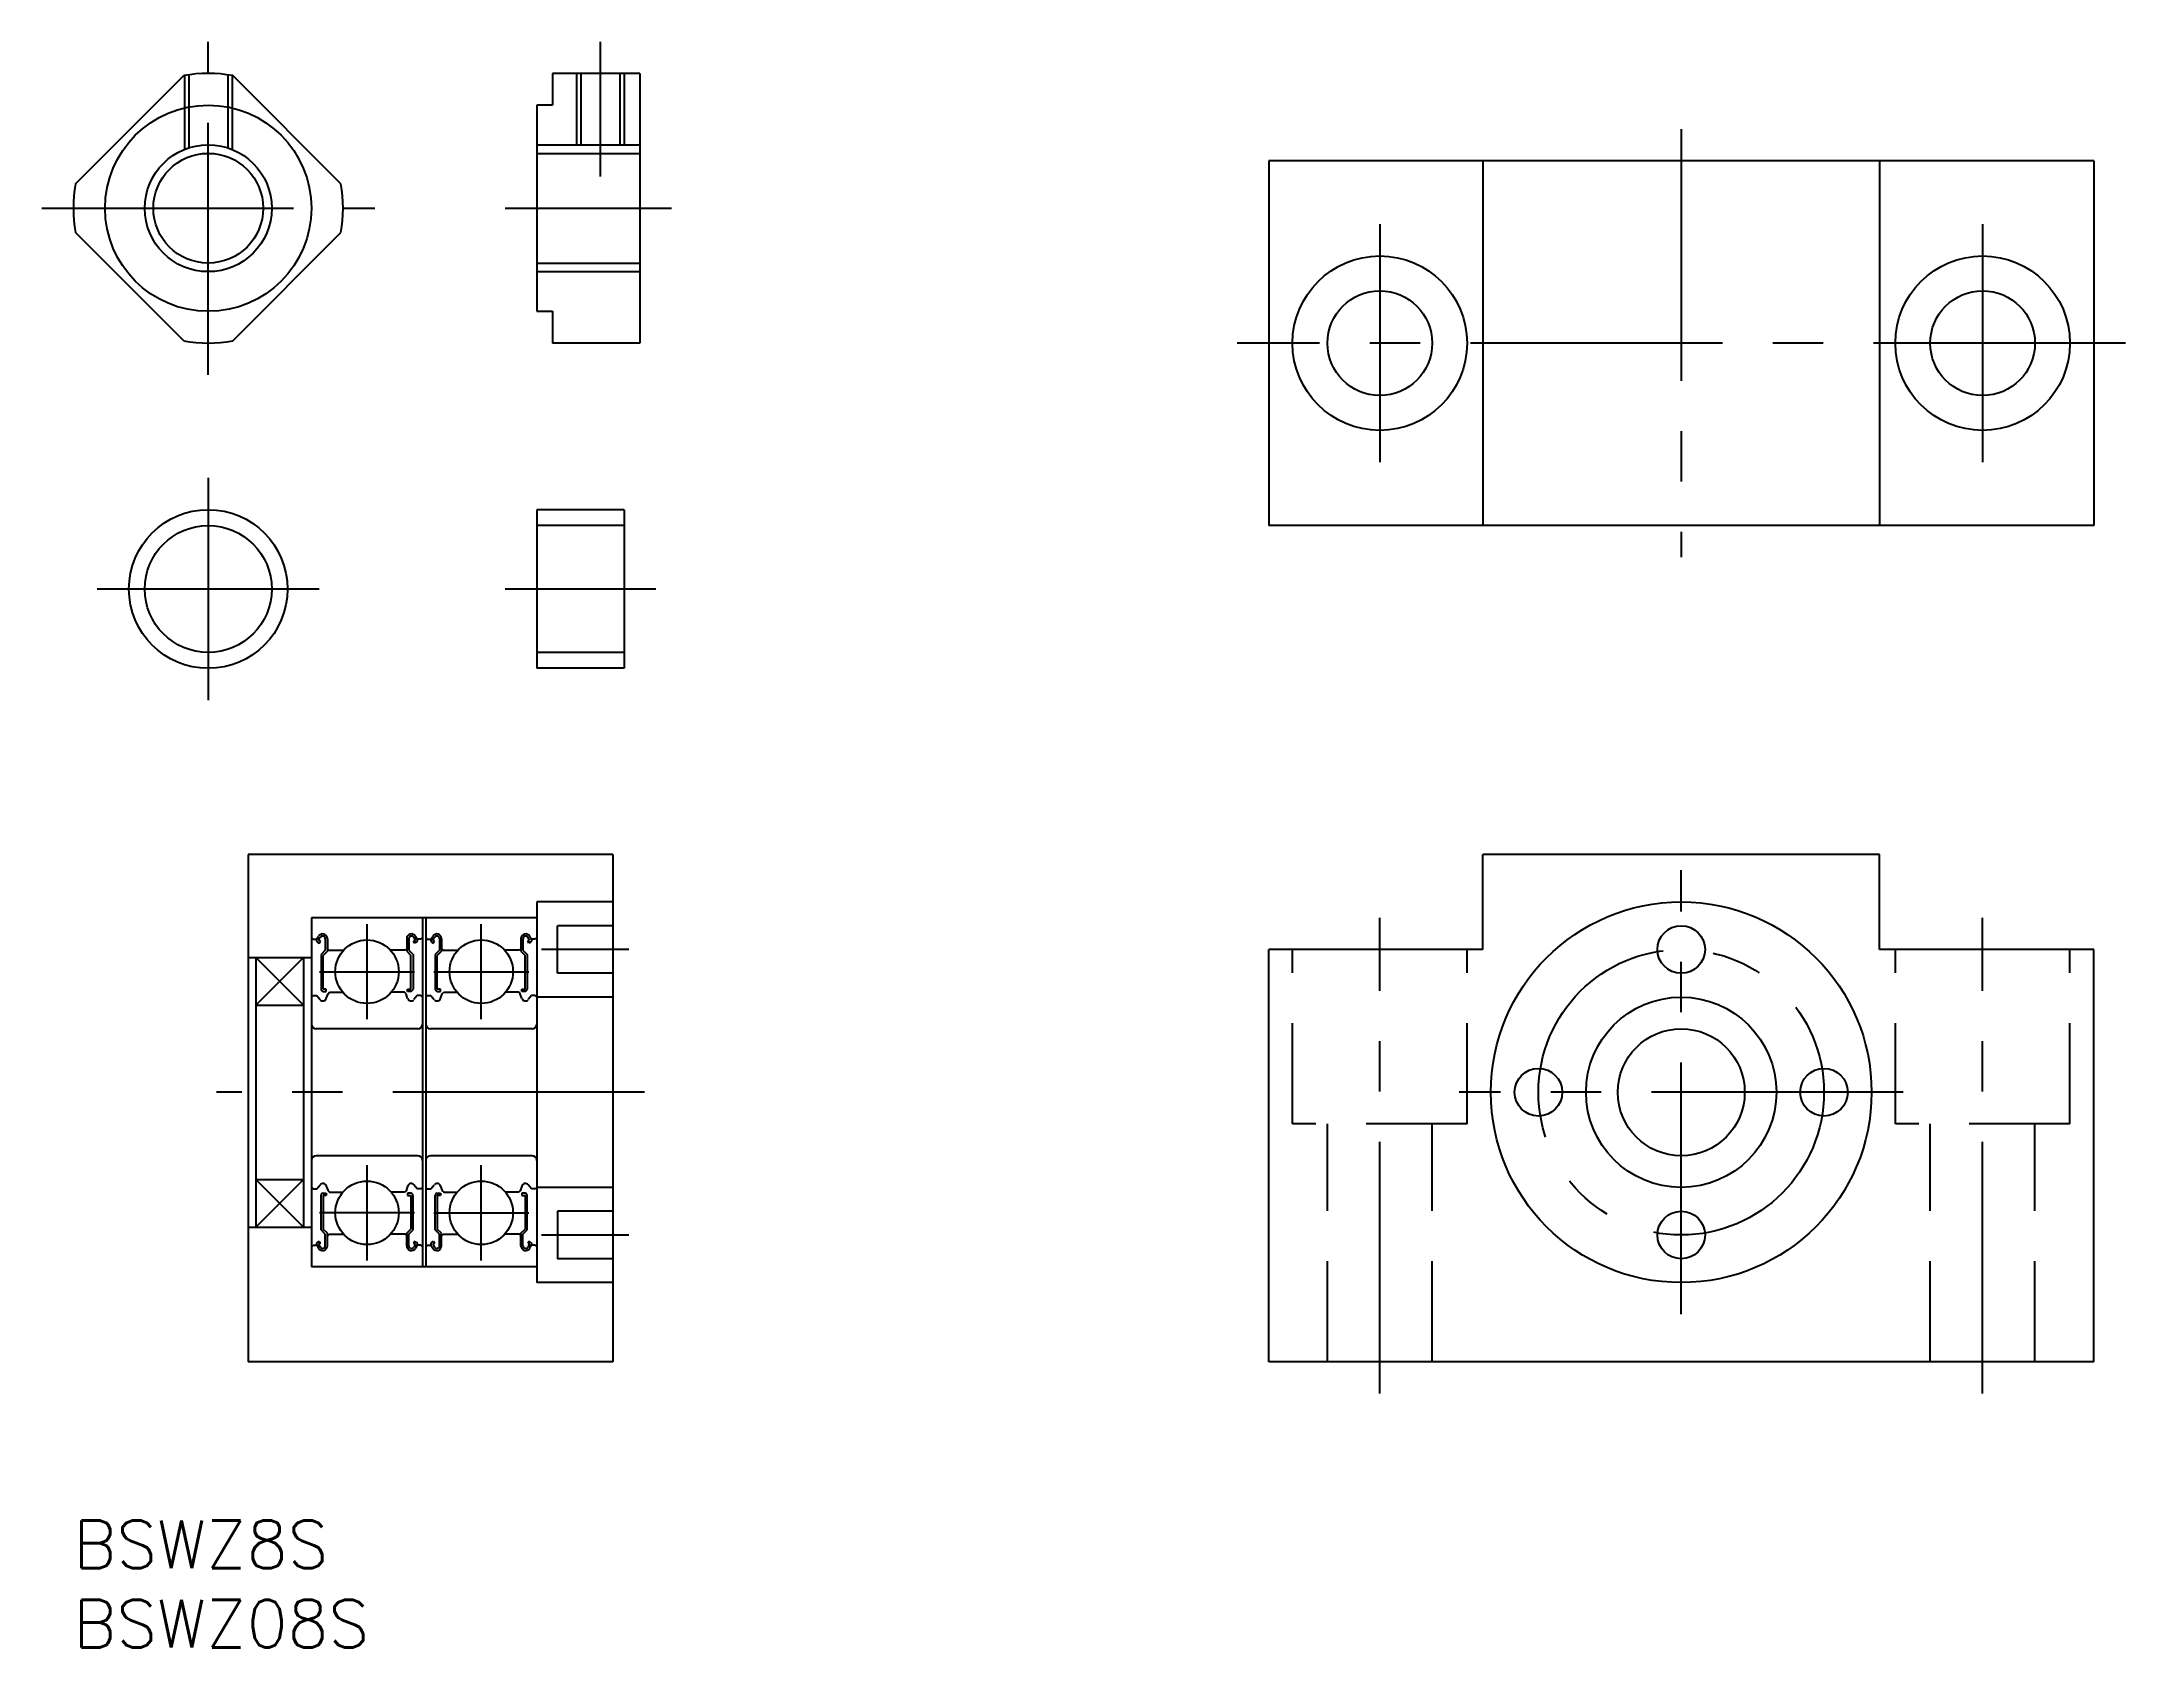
# Model space of a CAD drawing. Extents: x -2 to 129, y -8 to 93.
import ezdxf

# ---------------------------------------------------------------- set-up
doc = ezdxf.new("R2010")
doc.units = 0
doc.header["$LTSCALE"] = 0.5
doc.linetypes.add('CENTER', pattern=[50.8, 31.75, -6.35, 6.35, -6.35])
doc.linetypes.add('DASHED', pattern=[19.05, 12.7, -6.35])
for name, color, linetype in [('MSM_CENTER', 1, 'CENTER'), ('MSM_CONTINUOUS', 7, 'CONTINUOUS'), ('MSM_DASHED', 4, 'DASHED'), ('MSM_NARROW', 5, 'CONTINUOUS'), ('MSM_PART_NUMBER', 7, 'CONTINUOUS')]:
    doc.layers.add(name, color=color, linetype=linetype)
doc.styles.get("Standard").update_dxf_attribs({"font": 'txt.shx', "height": 1.5, "bigfont": 'bigfont.shx'})

# ---------------------------------------------------------------- blocks, each defined once
blk = doc.blocks.new('*U13')
at = {"layer": 'MSM_PART_NUMBER'}
blk.add_text('BSWZ8S', height=3, dxfattribs=at).set_placement((0, -3))
blk = doc.blocks.new('*U14')
at = {"layer": 'MSM_PART_NUMBER'}
blk.add_text('BSWZ08S', height=3, dxfattribs=at).set_placement((0, -8))

msp = doc.modelspace()

# ---------------------------------------------------------------- linework, layer by layer
at = {"layer": 'MSM_CENTER'}
for p, q in [((8.5, 72.24), (8.5, 93.24)), ((33.21, 93.24), (33.21, 84.74)), ((101.35, 87.73), (101.35, 60.73)), ((-2, 82.74), (19, 82.74)), ((27.21, 82.74), (37.71, 82.74)), ((82.35, 81.73), (82.35, 66.73)), ((120.35, 81.73), (120.35, 66.73)), ((129.35, 74.23), (73.35, 74.23)), ((8.5, 65.73), (8.5, 51.73)), ((15.5, 58.73), (1.5, 58.73)), ((36.71, 58.73), (27.21, 58.73)), ((101.35, 13), (101.35, 41)), ((18.51, 31.6), (18.51, 37.6)), ((25.71, 31.6), (25.71, 37.6)), ((82.35, 8), (82.35, 38)), ((120.35, 8), (120.35, 38)), ((35.01, 36), (29.51, 36)), ((15.51, 34.6), (21.51, 34.6)), ((22.71, 34.6), (28.71, 34.6)), ((36.01, 27), (9.01, 27)), ((115.35, 27), (87.35, 27)), ((18.51, 16.4), (18.51, 22.4)), ((25.71, 16.4), (25.71, 22.4)), ((21.51, 19.4), (15.51, 19.4)), ((22.71, 19.4), (28.71, 19.4)), ((29.51, 18), (35.01, 18))]:
    msp.add_line(p, q, dxfattribs=at)
msp.add_circle((101.35, 27), 9, dxfattribs=at)
at = {"layer": 'MSM_CONTINUOUS'}
for p, q in [((0.14, 84.28), (6.96, 91.1)), ((16.86, 84.28), (10.04, 91.1)), ((35.71, 91.24), (30.21, 91.24)), ((30.21, 91.24), (30.21, 89.24)), ((31.98, 91.24), (31.98, 86.74)), ((34.44, 91.24), (34.44, 86.74)), ((35.71, 91.24), (35.71, 74.24)), ((29.21, 89.24), (29.21, 76.24)), ((30.21, 89.24), (29.21, 89.24)), ((29.21, 86.2), (35.71, 86.2)), ((75.35, 85.73), (75.35, 62.73)), ((127.35, 85.73), (75.35, 85.73)), ((88.85, 85.73), (88.85, 62.73)), ((113.85, 85.73), (113.85, 62.73)), ((127.35, 85.73), (127.35, 62.73)), ((6.96, 74.38), (0.14, 81.2)), ((10.04, 74.38), (16.86, 81.2)), ((29.21, 79.28), (35.71, 79.28)), ((29.21, 76.24), (30.21, 76.24)), ((30.21, 76.24), (30.21, 74.24)), ((35.71, 74.24), (30.21, 74.24)), ((29.21, 63.73), (29.21, 53.73)), ((34.71, 63.73), (29.21, 63.73)), ((34.71, 63.73), (34.71, 53.73)), ((34.71, 62.73), (29.21, 62.73)), ((127.35, 62.73), (75.35, 62.73)), ((34.71, 54.73), (29.21, 54.73)), ((34.71, 53.73), (29.21, 53.73)), ((11.01, 42), (11.01, 10)), ((34.01, 42), (11.01, 42)), ((34.01, 42), (34.01, 10)), ((113.85, 42), (88.85, 42)), ((88.85, 36), (88.85, 42)), ((113.85, 36), (113.85, 42)), ((29.21, 39), (29.21, 15)), ((34.01, 39), (29.21, 39)), ((15.01, 38), (15.01, 16)), ((15.01, 38), (15.01, 16)), ((29.21, 38), (15.01, 38)), ((15.34, 36.65), (15.45, 36.83)), ((21.67, 36.65), (21.56, 36.83)), ((22.01, 38), (22.01, 16)), ((22.21, 38), (22.21, 16)), ((22.54, 36.65), (22.65, 36.83)), ((28.87, 36.65), (28.76, 36.83)), ((34.01, 37.5), (30.51, 37.5)), ((30.51, 34.5), (30.51, 37.5)), ((11.01, 35.5), (15.01, 35.5)), ((11.51, 35.5), (11.51, 18.5)), ((14.51, 35.5), (14.51, 18.5)), ((15.01, 36.75), (15.11, 36.65)), ((15.11, 36.65), (15.34, 36.65)), ((15.39, 36.47), (15.5, 36.4)), ((15.46, 36.58), (15.56, 36.77)), ((15.57, 36.52), (15.46, 36.58)), ((15.5, 36.4), (15.57, 36.52)), ((15.87, 35.95), (15.61, 35.68)), ((15.61, 35.68), (15.61, 33.5)), ((16.01, 35.89), (15.74, 35.63)), ((15.74, 33.5), (15.74, 35.63)), ((15.87, 36.68), (15.87, 35.95)), ((16.01, 36.68), (16.01, 35.89)), ((16.01, 36.05), (16.11, 35.95)), ((16.11, 35.95), (17.03, 35.95)), ((20.91, 35.95), (19.98, 35.95)), ((21.01, 36.05), (20.91, 35.95)), ((21.01, 36.68), (21.01, 35.89)), ((21.01, 35.89), (21.27, 35.63)), ((21.14, 36.68), (21.14, 35.95)), ((21.14, 35.95), (21.41, 35.68)), ((21.27, 33.5), (21.27, 35.63)), ((21.41, 35.68), (21.41, 33.5)), ((21.44, 36.52), (21.56, 36.58)), ((21.51, 36.4), (21.44, 36.52)), ((21.56, 36.58), (21.45, 36.77)), ((21.62, 36.47), (21.51, 36.4)), ((21.91, 36.65), (21.67, 36.65)), ((22.01, 36.75), (21.91, 36.65)), ((22.21, 36.75), (22.31, 36.65)), ((22.31, 36.65), (22.54, 36.65)), ((22.59, 36.47), (22.7, 36.4)), ((22.66, 36.58), (22.76, 36.77)), ((22.77, 36.52), (22.66, 36.58)), ((22.7, 36.4), (22.77, 36.52)), ((23.07, 35.95), (22.81, 35.68)), ((22.81, 35.68), (22.81, 33.5)), ((23.21, 35.89), (22.94, 35.63)), ((22.94, 33.5), (22.94, 35.63)), ((23.07, 36.68), (23.07, 35.95)), ((23.21, 36.68), (23.21, 35.89)), ((23.21, 36.05), (23.31, 35.95)), ((23.31, 35.95), (24.23, 35.95)), ((28.11, 35.95), (27.18, 35.95)), ((28.21, 36.05), (28.11, 35.95)), ((28.21, 36.68), (28.21, 35.89)), ((28.21, 35.89), (28.47, 35.63)), ((28.34, 36.68), (28.34, 35.95)), ((28.34, 35.95), (28.61, 35.68)), ((28.47, 33.5), (28.47, 35.63)), ((28.61, 35.68), (28.61, 33.5)), ((28.64, 36.52), (28.76, 36.58)), ((28.71, 36.4), (28.64, 36.52)), ((28.76, 36.58), (28.65, 36.77)), ((28.82, 36.47), (28.71, 36.4)), ((29.11, 36.65), (28.87, 36.65)), ((29.21, 36.75), (29.11, 36.65)), ((88.85, 36), (75.35, 36)), ((75.35, 10), (75.35, 36)), ((127.35, 36), (113.85, 36)), ((127.35, 10), (127.35, 36)), ((34.01, 34.5), (30.51, 34.5)), ((15.01, 33), (15.11, 33.1)), ((15.11, 33.1), (15.34, 33.1)), ((15.34, 33.1), (15.55, 32.84)), ((15.94, 33.5), (15.74, 33.5)), ((15.74, 33.36), (15.94, 33.36)), ((15.94, 33.36), (15.94, 33.5)), ((15.94, 32.92), (16.05, 33.21)), ((16.05, 33.21), (16.15, 33.3)), ((16.15, 33.3), (16.99, 33.3)), ((20.87, 33.3), (20.03, 33.3)), ((20.97, 33.21), (20.87, 33.3)), ((21.07, 32.92), (20.97, 33.21)), ((21.07, 33.5), (21.27, 33.5)), ((21.07, 33.36), (21.07, 33.5)), ((21.27, 33.36), (21.07, 33.36)), ((21.67, 33.1), (21.46, 32.84)), ((21.91, 33.1), (21.67, 33.1)), ((22.01, 33), (21.91, 33.1)), ((22.21, 33), (22.31, 33.1)), ((22.31, 33.1), (22.54, 33.1)), ((22.54, 33.1), (22.75, 32.84)), ((23.14, 33.5), (22.94, 33.5)), ((22.94, 33.36), (23.14, 33.36)), ((23.14, 33.36), (23.14, 33.5)), ((23.14, 32.92), (23.25, 33.21)), ((23.25, 33.21), (23.35, 33.3)), ((23.35, 33.3), (24.19, 33.3)), ((28.07, 33.3), (27.23, 33.3)), ((28.17, 33.21), (28.07, 33.3)), ((28.27, 32.92), (28.17, 33.21)), ((28.27, 33.5), (28.47, 33.5)), ((28.27, 33.36), (28.27, 33.5)), ((28.47, 33.36), (28.27, 33.36)), ((28.87, 33.1), (28.66, 32.84)), ((29.11, 33.1), (28.87, 33.1)), ((29.21, 33), (29.11, 33.1)), ((34.01, 33), (29.21, 33)), ((11.51, 32.5), (14.51, 32.5)), ((21.71, 31), (15.31, 31)), ((28.91, 31), (22.51, 31)), ((21.71, 23), (15.31, 23)), ((28.91, 23), (22.51, 23)), ((11.51, 21.5), (14.51, 21.5)), ((15.34, 20.9), (15.55, 21.16)), ((15.94, 21.08), (16.05, 20.79)), ((21.07, 21.08), (20.97, 20.79)), ((21.67, 20.9), (21.46, 21.16)), ((22.54, 20.9), (22.75, 21.16)), ((23.14, 21.08), (23.25, 20.79)), ((28.27, 21.08), (28.17, 20.79)), ((28.87, 20.9), (28.66, 21.16)), ((15.01, 21), (15.11, 20.9)), ((15.11, 20.9), (15.34, 20.9)), ((15.61, 18.32), (15.61, 20.5)), ((15.74, 20.64), (15.94, 20.64)), ((15.74, 20.5), (15.74, 18.37)), ((15.94, 20.5), (15.74, 20.5)), ((15.94, 20.64), (15.94, 20.5)), ((16.05, 20.79), (16.15, 20.7)), ((16.15, 20.7), (16.99, 20.7)), ((20.87, 20.7), (20.03, 20.7)), ((20.97, 20.79), (20.87, 20.7)), ((21.27, 20.64), (21.07, 20.64)), ((21.07, 20.64), (21.07, 20.5)), ((21.07, 20.5), (21.27, 20.5)), ((21.27, 20.5), (21.27, 18.37)), ((21.41, 18.32), (21.41, 20.5)), ((21.91, 20.9), (21.67, 20.9)), ((22.01, 21), (21.91, 20.9)), ((22.21, 21), (22.31, 20.9)), ((22.31, 20.9), (22.54, 20.9)), ((22.81, 18.32), (22.81, 20.5)), ((22.94, 20.64), (23.14, 20.64)), ((22.94, 20.5), (22.94, 18.37)), ((23.14, 20.5), (22.94, 20.5)), ((23.14, 20.64), (23.14, 20.5)), ((23.25, 20.79), (23.35, 20.7)), ((23.35, 20.7), (24.19, 20.7)), ((28.07, 20.7), (27.23, 20.7)), ((28.17, 20.79), (28.07, 20.7)), ((28.47, 20.64), (28.27, 20.64)), ((28.27, 20.64), (28.27, 20.5)), ((28.27, 20.5), (28.47, 20.5)), ((28.47, 20.5), (28.47, 18.37)), ((28.61, 18.32), (28.61, 20.5)), ((29.11, 20.9), (28.87, 20.9)), ((29.21, 21), (29.11, 20.9)), ((34.01, 21), (29.21, 21)), ((11.01, 18.5), (15.01, 18.5)), ((34.01, 19.5), (30.51, 19.5)), ((30.51, 19.5), (30.51, 16.5)), ((15.01, 17.25), (15.11, 17.35)), ((15.11, 17.35), (15.34, 17.35)), ((15.34, 17.35), (15.45, 17.17)), ((15.39, 17.53), (15.5, 17.6)), ((15.57, 17.48), (15.46, 17.42)), ((15.46, 17.42), (15.56, 17.23)), ((15.5, 17.6), (15.57, 17.48)), ((15.87, 18.05), (15.61, 18.32)), ((16.01, 18.11), (15.74, 18.37)), ((15.87, 17.32), (15.87, 18.05)), ((16.01, 17.32), (16.01, 18.11)), ((16.01, 17.95), (16.11, 18.05)), ((16.11, 18.05), (17.03, 18.05)), ((20.91, 18.05), (19.98, 18.05)), ((21.01, 17.95), (20.91, 18.05)), ((21.01, 18.11), (21.27, 18.37)), ((21.01, 17.32), (21.01, 18.11)), ((21.14, 18.05), (21.41, 18.32)), ((21.14, 17.32), (21.14, 18.05)), ((21.51, 17.6), (21.44, 17.48)), ((21.44, 17.48), (21.56, 17.42)), ((21.56, 17.42), (21.45, 17.23)), ((21.62, 17.53), (21.51, 17.6)), ((21.67, 17.35), (21.56, 17.17)), ((21.91, 17.35), (21.67, 17.35)), ((22.01, 17.25), (21.91, 17.35)), ((22.21, 17.25), (22.31, 17.35)), ((22.31, 17.35), (22.54, 17.35)), ((22.54, 17.35), (22.65, 17.17)), ((22.59, 17.53), (22.7, 17.6)), ((22.77, 17.48), (22.66, 17.42)), ((22.66, 17.42), (22.76, 17.23)), ((22.7, 17.6), (22.77, 17.48)), ((23.07, 18.05), (22.81, 18.32)), ((23.21, 18.11), (22.94, 18.37)), ((23.07, 17.32), (23.07, 18.05)), ((23.21, 17.32), (23.21, 18.11)), ((23.21, 17.95), (23.31, 18.05)), ((23.31, 18.05), (24.23, 18.05)), ((28.11, 18.05), (27.18, 18.05)), ((28.21, 17.95), (28.11, 18.05)), ((28.21, 18.11), (28.47, 18.37)), ((28.21, 17.32), (28.21, 18.11)), ((28.34, 18.05), (28.61, 18.32)), ((28.34, 17.32), (28.34, 18.05)), ((28.71, 17.6), (28.64, 17.48)), ((28.64, 17.48), (28.76, 17.42)), ((28.76, 17.42), (28.65, 17.23)), ((28.82, 17.53), (28.71, 17.6)), ((28.87, 17.35), (28.76, 17.17)), ((29.11, 17.35), (28.87, 17.35)), ((29.21, 17.25), (29.11, 17.35)), ((29.21, 16), (15.01, 16)), ((34.01, 16.5), (30.51, 16.5)), ((34.01, 15), (29.21, 15)), ((34.01, 10), (11.01, 10)), ((127.35, 10), (75.35, 10))]:
    msp.add_line(p, q, dxfattribs=at)
for centre, radius in [((8.5, 82.74), 6.5), ((8.5, 82.74), 3.46), ((82.35, 74.23), 5.5), ((120.35, 74.23), 5.5), ((82.35, 74.23), 3.3), ((120.35, 74.23), 3.3), ((8.5, 58.73), 5), ((8.5, 58.73), 4), ((101.35, 27), 12), ((101.35, 36), 1.5), ((18.51, 34.6), 2), ((25.71, 34.6), 2), ((101.35, 27), 6), ((101.35, 27), 4), ((92.35, 27), 1.5), ((110.35, 27), 1.5), ((18.51, 19.4), 2), ((25.71, 19.4), 2), ((101.35, 18), 1.5)]:
    msp.add_circle(centre, radius, dxfattribs=at)
for centre, radius, start, end in [((8.5, 82.74), 8.5, 79.5603, 100.4397), ((8.5, 82.74), 8.5, 169.5603, 190.4397), ((8.5, 82.74), 8.5, 349.5603, 10.4397), ((8.5, 82.74), 8.5, 259.5603, 280.4397), ((15.71, 36.68), 0.299, 0, 150.0002), ((15.71, 36.68), 0.166, 0, 150.0044), ((21.31, 36.68), 0.299, 29.9998, 180), ((21.31, 36.68), 0.166, 29.9956, 180), ((22.91, 36.68), 0.299, 0, 150.0002), ((22.91, 36.68), 0.166, 0, 150.0044), ((28.51, 36.68), 0.299, 29.9998, 180), ((28.51, 36.68), 0.166, 29.9956, 180), ((15.46, 36.58), 0.133, 149.9969, 240.0013), ((21.56, 36.58), 0.133, 299.9987, 30.0031), ((22.66, 36.58), 0.133, 149.9969, 240.0013), ((28.76, 36.58), 0.133, 299.9987, 30.0031), ((15.73, 32.98), 0.224, 220.001, 343.1517), ((15.74, 33.5), 0.133, 180.0001, 270), ((21.29, 32.98), 0.224, 196.8483, 319.999), ((21.27, 33.5), 0.133, 270, 359.9999), ((22.93, 32.98), 0.224, 220.001, 343.1517), ((22.94, 33.5), 0.133, 180.0001, 270), ((28.49, 32.98), 0.224, 196.8483, 319.999), ((28.47, 33.5), 0.133, 270, 359.9999), ((15.31, 31.3), 0.3, 180, 270), ((21.71, 31.3), 0.3, 270, 0), ((22.51, 31.3), 0.3, 180, 270), ((28.91, 31.3), 0.3, 270, 0), ((15.31, 22.7), 0.3, 90, 180), ((21.71, 22.7), 0.3, 0, 90), ((22.51, 22.7), 0.3, 90, 180), ((28.91, 22.7), 0.3, 0, 90), ((15.73, 21.02), 0.224, 16.8483, 139.999), ((21.29, 21.02), 0.224, 40.001, 163.1517), ((22.93, 21.02), 0.224, 16.8483, 139.999), ((28.49, 21.02), 0.224, 40.001, 163.1517), ((15.74, 20.5), 0.133, 90, 179.9999), ((21.27, 20.5), 0.133, 0.0001, 90), ((22.94, 20.5), 0.133, 90, 179.9999), ((28.47, 20.5), 0.133, 0.0001, 90), ((15.46, 17.42), 0.133, 119.9987, 210.0031), ((15.71, 17.32), 0.299, 209.9998, 0), ((15.71, 17.32), 0.166, 209.9956, 0), ((21.31, 17.32), 0.299, 180, 330.0002), ((21.31, 17.32), 0.166, 180, 330.0044), ((21.56, 17.42), 0.133, 329.9969, 60.0013), ((22.66, 17.42), 0.133, 119.9987, 210.0031), ((22.91, 17.32), 0.299, 209.9998, 0), ((22.91, 17.32), 0.166, 209.9956, 0), ((28.51, 17.32), 0.299, 180, 330.0002), ((28.51, 17.32), 0.166, 180, 330.0044), ((28.76, 17.42), 0.133, 329.9969, 60.0013)]:
    msp.add_arc(centre, radius, start, end, dxfattribs=at)
at = {"layer": 'MSM_DASHED'}
for p, q in [((7, 91.11), (7, 86.45)), ((7.27, 91.15), (7.27, 86.55)), ((9.73, 91.15), (9.73, 86.55)), ((10, 91.11), (10, 86.45)), ((76.85, 25), (76.85, 36)), ((87.85, 25), (87.85, 36)), ((114.85, 25), (114.85, 36)), ((125.85, 25), (125.85, 36)), ((87.85, 25), (76.85, 25)), ((79.05, 10), (79.05, 25)), ((85.65, 10), (85.65, 25)), ((125.85, 25), (114.85, 25)), ((117.05, 10), (117.05, 25)), ((123.65, 10), (123.65, 25))]:
    msp.add_line(p, q, dxfattribs=at)
at = {"layer": 'MSM_NARROW'}
for p, q in [((31.71, 91.24), (31.71, 86.74)), ((34.71, 91.24), (34.71, 86.74)), ((29.21, 86.74), (35.71, 86.74)), ((29.21, 78.74), (35.71, 78.74)), ((14.51, 35.5), (11.51, 32.5)), ((11.51, 35.5), (14.51, 32.5)), ((14.51, 18.5), (11.51, 21.5)), ((11.51, 18.5), (14.51, 21.5))]:
    msp.add_line(p, q, dxfattribs=at)
msp.add_circle((8.5, 82.74), 4, dxfattribs=at)

# ---------------------------------------------------------------- block references
at = {"layer": 'MSM_CONTINUOUS'}
for name in ['*U13', '*U14']:
    msp.add_blockref(name, (0, 0), dxfattribs=at)

doc.saveas('drawing.dxf')
